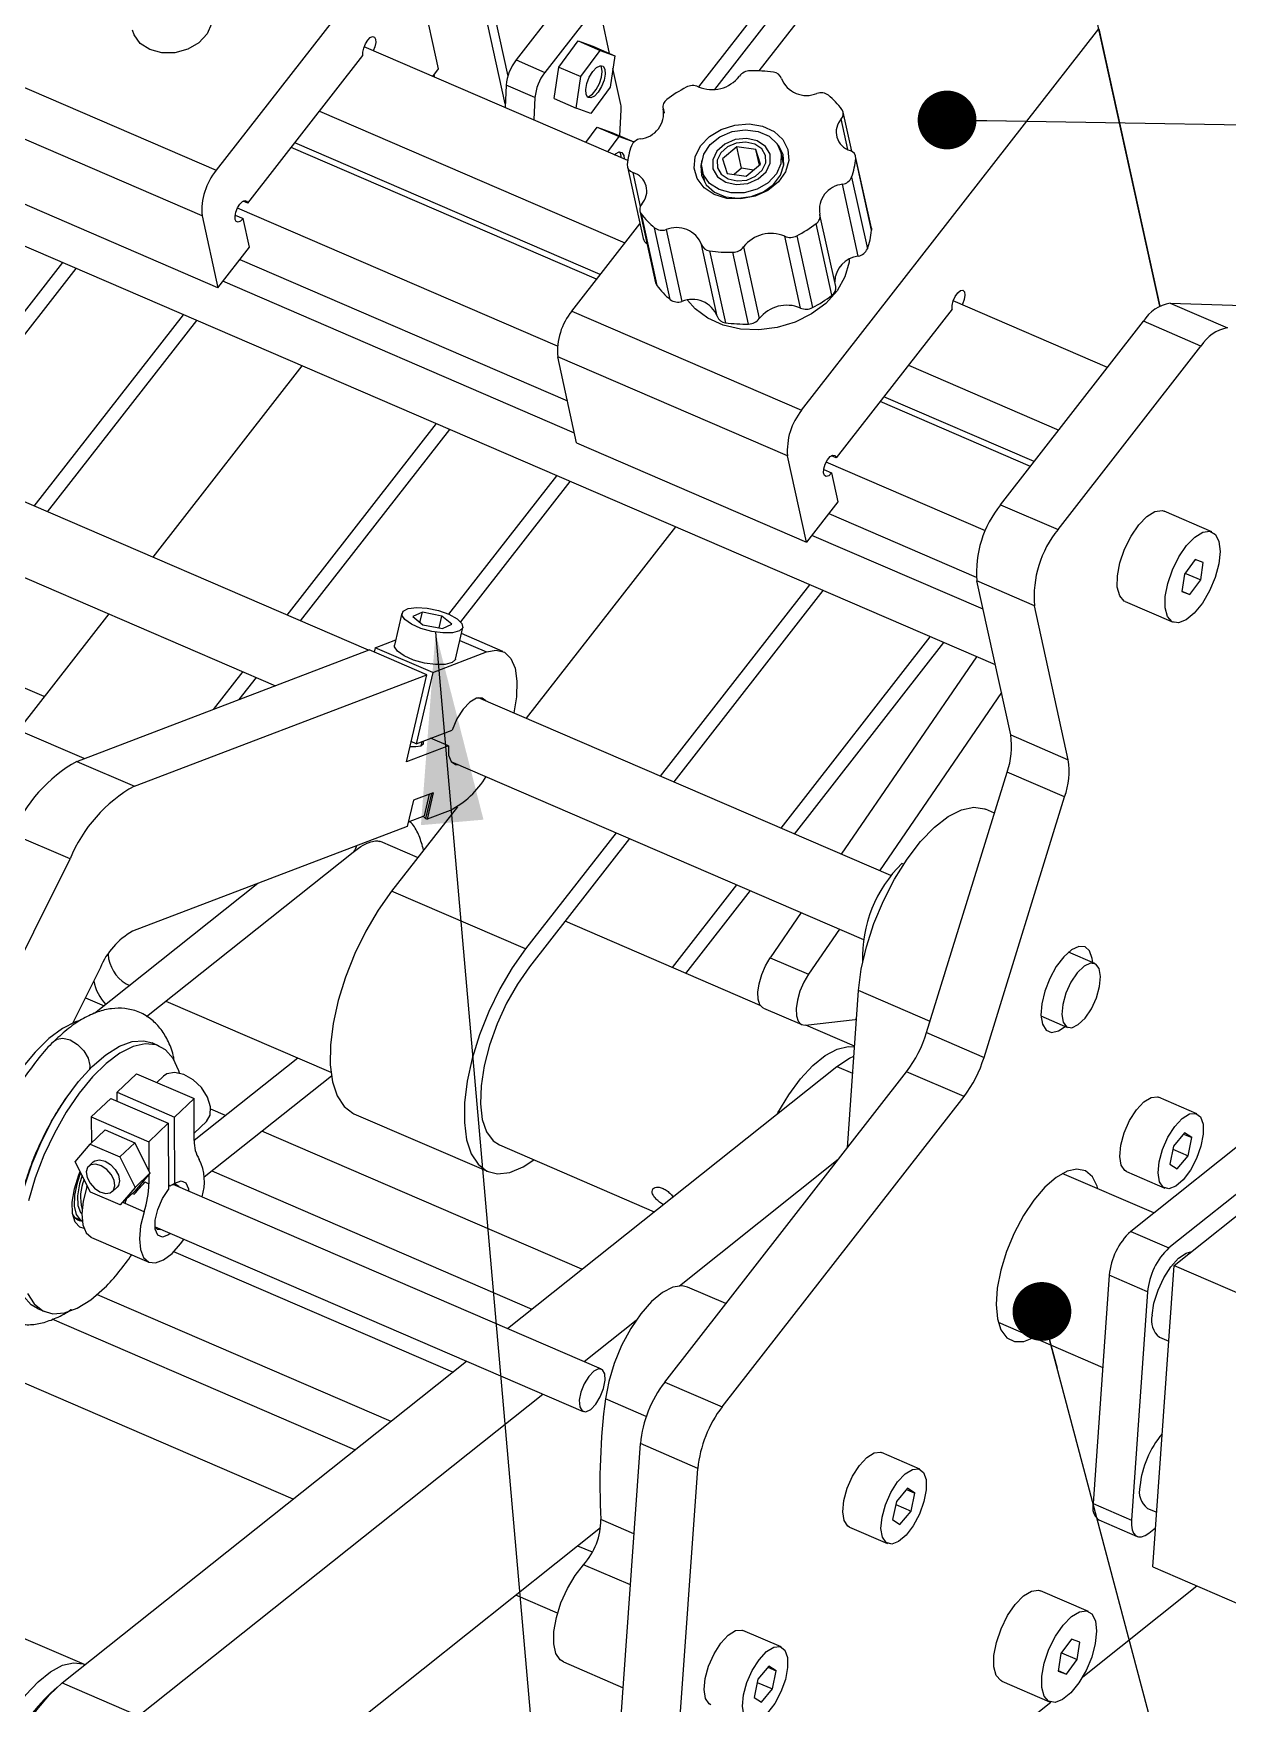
# Model space of a CAD drawing. Header units: millimetres. Extents: x 2 to 418, y 2 to 295.
# Drawn here: x 334.6 to 355.25, y 86.19 to 115.06 of the extents above; entities that cross this region are included whole.
import ezdxf

# ---------------------------------------------------------------- set-up
doc = ezdxf.new("R2010")
doc.units = ezdxf.units.MM
doc.dimstyles.new('SLDDIMSTYLE0', dxfattribs={"dimtxt": 0.18, "dimasz": 1.016, "dimexe": 0, "dimexo": 0.0625, "dimgap": 0, "dimtad": 0, "dimtih": 1, "dimtoh": 1, "dimdec": 0, "dimrnd": 1e-09, "dimzin": 0, "dimdsep": 46, "dimtxsty": 'Standard', "dimblk1": 'DOT', "dimblk2": 'DOT', "dimsah": 1, "dimcen": 0.09, "dimadec": 0, "dimazin": 0, "dimtfac": 1.016, "dimtdec": 0, "dimtofl": 0, "dimtmove": 0, "dimatfit": 3, "dimldrblk": 'DOT', "dimfxl": 1, "dimfrac": 2, "dimtolj": 1, "dimtzin": 0, "dimarcsym": 0})
doc.dimstyles.new('SLDDIMSTYLE1', dxfattribs={"dimtxt": 0.18, "dimasz": 3.302, "dimexe": 0, "dimexo": 0.0625, "dimgap": 0, "dimtad": 0, "dimtih": 1, "dimtoh": 1, "dimdec": 0, "dimrnd": 1e-09, "dimzin": 0, "dimdsep": 46, "dimtxsty": 'Standard', "dimsah": 1, "dimcen": 0.09, "dimadec": 0, "dimazin": 0, "dimtfac": 3.302, "dimtdec": 0, "dimtofl": 0, "dimtmove": 0, "dimatfit": 3, "dimfxl": 1, "dimfrac": 2, "dimtolj": 1, "dimtzin": 0, "dimarcsym": 0})

# ---------------------------------------------------------------- blocks, each defined once
blk = doc.blocks.new('_Dot')
at = {"color": 0, "linetype": 'ByBlock', "lineweight": -2}
blk.add_line((-0.5, 0), (-1, 0), dxfattribs=at)
at = {"color": 0, "linetype": 'ByBlock', "const_width": 0.5}
blk.add_lwpolyline([(-0.25, 0, 1), (0.25, 0, 1)], format="xyb", close=True, dxfattribs=at)

msp = doc.modelspace()

# ---------------------------------------------------------------- linework, layer by layer
at = {"color": 7, "linetype": 'Continuous', "lineweight": 25}
for p, q in [((354.076687, 110.346596), (350.978102, 124.44767)), ((348.867571, 117.68512), (346.101893, 114.137332)), ((348.935745, 117.374873), (346.376973, 114.092501)), ((351.234262, 104.144636), (321.379409, 117.020151)), ((342.761356, 113.844476), (342.077077, 116.9585)), ((347.147966, 114.413462), (349.050266, 116.853716)), ((342.369695, 116.308817), (342.806043, 114.323079)), ((341.607923, 114.447711), (341.280688, 115.936898)), ((339.973884, 115.533181), (337.763931, 112.698273)), ((343.66012, 115.517293), (342.946763, 114.602264)), ((344.156752, 115.30311), (343.443395, 114.388081)), ((344.565183, 114.714316), (344.429011, 115.334185)), ((343.684995, 114.479835), (344.02033, 114.931831)), ((344.02033, 114.931831), (344.401082, 114.767624)), ((344.02033, 114.931831), (344.274492, 114.839683)), ((347.88491, 108.548739), (353.023324, 115.140253)), ((353.023324, 115.140253), (354.076687, 110.346596)), ((338.308682, 112.124434), (340.300906, 114.680041)), ((344.877847, 112.864753), (340.32074, 114.830099)), ((344.065746, 114.315628), (344.401082, 114.767624)), ((344.274492, 114.839683), (344.655243, 114.675476)), ((344.401082, 114.767624), (344.655243, 114.675476)), ((344.655243, 114.675476), (344.57407, 114.131332)), ((333.625329, 114.48313), (337.763931, 112.698273)), ((341.507147, 114.318435), (341.607923, 114.447711)), ((341.544317, 114.302405), (341.533395, 114.352106)), ((342.946763, 114.602264), (343.443395, 114.388081)), ((343.603821, 113.935692), (343.684995, 114.479835)), ((343.684995, 114.479835), (344.065746, 114.315628)), ((344.758858, 113.832679), (344.622271, 114.454445)), ((342.777413, 114.166139), (342.758085, 113.778943)), ((343.274045, 113.951956), (342.777413, 114.166139)), ((343.984572, 113.771485), (344.065746, 114.315628)), ((344.57407, 114.131332), (344.238734, 113.679336)), ((343.274045, 113.951956), (343.254717, 113.564761)), ((343.603821, 113.935692), (343.984572, 113.771485)), ((344.238734, 113.679336), (343.984572, 113.771485)), ((345.487832, 113.768169), (345.506049, 113.685267)), ((337.519146, 111.907024), (333.380543, 113.691881)), ((339.54974, 113.716452), (344.829554, 111.439424)), ((344.742458, 113.289676), (344.765003, 113.741304)), ((348.750998, 113.023318), (348.602063, 113.701092)), ((344.151292, 113.178094), (344.347492, 113.44255)), ((344.347492, 113.44255), (344.728243, 113.278343)), ((344.347492, 113.44255), (344.601654, 113.350401)), ((344.532043, 113.013887), (344.728243, 113.278343)), ((344.601654, 113.350401), (344.982405, 113.186194)), ((344.728243, 113.278343), (344.982405, 113.186194)), ((344.982405, 113.186194), (344.981098, 113.177427)), ((344.339663, 110.810995), (339.059848, 113.088023)), ((344.403549, 110.892948), (339.123734, 113.169976)), ((344.808408, 112.951665), (344.815411, 112.891679)), ((346.764725, 113.102293), (346.515737, 112.894991)), ((346.515737, 112.894991), (346.595767, 112.639294)), ((347.093744, 113.053895), (346.764725, 113.102293)), ((346.846534, 112.729995), (346.764725, 113.102293)), ((347.173775, 112.798197), (347.093744, 113.053895)), ((347.153619, 112.781417), (347.093744, 113.053895)), ((347.576408, 112.778553), (347.528444, 112.996829)), ((349.090839, 111.695324), (348.818143, 112.936313)), ((349.093061, 111.657601), (348.820365, 112.89859)), ((344.871368, 112.756874), (345.144064, 111.515885)), ((346.161068, 112.69636), (346.209032, 112.478083)), ((346.595767, 112.639294), (346.924786, 112.590896)), ((346.846534, 112.729995), (346.716297, 112.621564)), ((347.055023, 112.699329), (346.846534, 112.729995)), ((346.924786, 112.590896), (347.173775, 112.798197)), ((337.791842, 110.666035), (333.65324, 112.450892)), ((348.864545, 111.212211), (348.591849, 112.4532)), ((348.747826, 112.576815), (349.020522, 111.335826)), ((343.661864, 109.657153), (338.131143, 112.042389)), ((338.308682, 112.124434), (338.226662, 112.159806)), ((337.519146, 111.907024), (337.791842, 110.666035)), ((338.090847, 111.91944), (338.227087, 111.860683)), ((338.336165, 111.364289), (338.227087, 111.860683)), ((343.911852, 110.262202), (345.088012, 111.770971)), ((345.087448, 111.992096), (345.360144, 110.751107)), ((345.109235, 111.944846), (345.381932, 110.703857)), ((348.408101, 110.533939), (348.135404, 111.774929)), ((348.474375, 110.68403), (348.201679, 111.925019)), ((345.614168, 110.460407), (345.341472, 111.701396)), ((345.541454, 111.669263), (345.81415, 110.428274)), ((347.863991, 110.313176), (347.591294, 111.554165)), ((347.800583, 111.563319), (348.07328, 110.32233)), ((337.791842, 110.666035), (338.336165, 111.364289)), ((338.172262, 111.154035), (343.833752, 108.712401)), ((346.426124, 110.171229), (346.153428, 111.412218)), ((346.29343, 111.301549), (346.566126, 110.06056)), ((346.967097, 110.038046), (346.6944, 111.279035)), ((346.880176, 111.371412), (347.152872, 110.130423)), ((335.107181, 111.099769), (332.528301, 107.791603)), ((335.339203, 110.999704), (332.760323, 107.691539)), ((343.956465, 108.153957), (337.877336, 110.775706)), ((350.487311, 110.296276), (348.484201, 107.726703)), ((353.172924, 109.287331), (350.504269, 110.438243)), ((354.255244, 110.399097), (355.248508, 109.970731)), ((354.255244, 110.399097), (359.701922, 110.221594)), ((334.6165, 106.891024), (337.195381, 110.19919)), ((334.848523, 106.79096), (337.427403, 110.099126)), ((343.911852, 110.262202), (347.88491, 108.548739)), ((351.323327, 106.914682), (353.795211, 110.085595)), ((354.788475, 109.657229), (353.795211, 110.085595)), ((347.640125, 107.75749), (343.667067, 109.470953)), ((343.994302, 107.981767), (343.667067, 109.470953)), ((352.316591, 106.486317), (354.788475, 109.657229)), ((339.245784, 109.314912), (336.666904, 106.006746)), ((349.730701, 109.325704), (352.329223, 108.205038)), ((351.839332, 107.576609), (349.24081, 108.697275)), ((351.903217, 107.658563), (349.304696, 108.779229)), ((340.395894, 104.398543), (331.371865, 108.29034)), ((341.563401, 108.315392), (338.984521, 105.007226)), ((341.795423, 108.215328), (339.216543, 104.907162)), ((343.994302, 107.981767), (347.967361, 106.268305)), ((347.967361, 106.268305), (347.640125, 107.75749)), ((348.484201, 107.726703), (348.402181, 107.762076)), ((341.785222, 105.020639), (343.651601, 107.414813)), ((348.266366, 107.52171), (348.402606, 107.462953)), ((351.062115, 106.465643), (348.310571, 107.652303)), ((348.402606, 107.462953), (348.511684, 106.966557)), ((330.896651, 107.188445), (338.786855, 103.785634)), ((341.991386, 104.887403), (343.883623, 107.314749)), ((348.511684, 106.966557), (347.967361, 106.268305)), ((351.323327, 106.914682), (352.316591, 106.486317)), ((345.702004, 106.530535), (343.123124, 103.222369)), ((348.353224, 106.763287), (350.904255, 105.663102)), ((354.978613, 106.444877), (354.150892, 106.801849)), ((351.022922, 105.106403), (348.058298, 106.384957)), ((354.687099, 105.966671), (354.500802, 105.715563)), ((354.8283, 105.915477), (354.687099, 105.966671)), ((354.500802, 105.715563), (354.455705, 105.413261)), ((354.511708, 105.730264), (354.783204, 105.613175)), ((354.783204, 105.613175), (354.8283, 105.915477)), ((348.019621, 105.531015), (345.440741, 102.22285)), ((348.251643, 105.430951), (345.672763, 102.122785)), ((351.908615, 105.16757), (350.915351, 105.595935)), ((351.500107, 102.93482), (350.915351, 105.595935)), ((354.455705, 105.413261), (354.596906, 105.362067)), ((354.457065, 105.422377), (354.596906, 105.362067)), ((354.596906, 105.362067), (354.783204, 105.613175)), ((352.493372, 102.506455), (351.908615, 105.16757)), ((353.477672, 105.240833), (354.305393, 104.883861)), ((335.904481, 105.028716), (334.337955, 103.01919)), ((340.974205, 105.036945), (340.847707, 104.489223)), ((341.327061, 105.056769), (341.161763, 104.981937)), ((341.161763, 104.981937), (341.335058, 104.840597)), ((341.286317, 104.880351), (341.327061, 105.056769)), ((341.665653, 104.990261), (341.327061, 105.056769)), ((341.335058, 104.840597), (341.67365, 104.774089)), ((341.618241, 104.784973), (341.665653, 104.990261)), ((341.838948, 104.848921), (341.665653, 104.990261)), ((341.67365, 104.774089), (341.838948, 104.848921)), ((334.789419, 103.598324), (332.656599, 104.518147)), ((340.513205, 104.443229), (340.868325, 104.5785)), ((341.900007, 104.24619), (342.026505, 104.793913)), ((342.716287, 104.377957), (342.001622, 104.68617)), ((347.52894, 101.322271), (350.10782, 104.630437)), ((347.760962, 101.222207), (350.339842, 104.530372)), ((335.355036, 102.478398), (340.409199, 104.403611)), ((341.402464, 103.975246), (340.409199, 104.403611)), ((340.513205, 104.443229), (340.495463, 104.366408)), ((341.506469, 104.014863), (340.513205, 104.443229)), ((341.506469, 104.014863), (342.438516, 104.369895)), ((350.905926, 104.286238), (348.568589, 100.873901)), ((336.348301, 102.050033), (341.402464, 103.975246)), ((338.222098, 104.029196), (337.713505, 103.376778)), ((341.054592, 102.469009), (341.402464, 103.975246)), ((341.506469, 104.014863), (341.221847, 102.782487)), ((338.45412, 103.929132), (338.154476, 103.54475)), ((351.3393, 103.666626), (349.230766, 100.588324)), ((349.429314, 100.502696), (342.297775, 103.578318)), ((341.221847, 102.782487), (341.135584, 102.81969)), ((341.221847, 102.782487), (341.841054, 103.018354)), ((341.307475, 102.747132), (341.324688, 102.821661)), ((341.777805, 102.744492), (341.470279, 102.877119)), ((351.500107, 102.93482), (352.493372, 102.506455)), ((341.777805, 102.744492), (341.054592, 102.469009)), ((335.355036, 102.478398), (336.348301, 102.050033)), ((341.822561, 102.476423), (348.9541, 99.400801)), ((350.044177, 97.789063), (351.437091, 102.291551)), ((352.430356, 101.863185), (351.437091, 102.291551)), ((341.514546, 101.936536), (341.172275, 101.806159)), ((341.484608, 101.925131), (341.384299, 101.490809)), ((341.514546, 101.936536), (341.40913, 101.4801)), ((341.932381, 101.694895), (340.794175, 100.234813)), ((341.172275, 101.806159), (341.066859, 101.349723)), ((341.445662, 101.910296), (341.358894, 101.534602)), ((341.806022, 101.631282), (341.40913, 101.4801)), ((351.037441, 97.360698), (352.430356, 101.863185)), ((351.217807, 101.582729), (351.061985, 101.64993)), ((341.066859, 101.349723), (336.316283, 99.540152)), ((341.085507, 101.430465), (341.358894, 101.534602)), ((341.342344, 101.528298), (341.384299, 101.490809)), ((341.384299, 101.490809), (341.40913, 101.4801)), ((335.236755, 100.794065), (334.24349, 101.222431)), ((341.245639, 100.813948), (340.602716, 101.091221)), ((344.678318, 101.24482), (343.111792, 99.235293)), ((344.91034, 101.144755), (343.179966, 98.925046)), ((333.944797, 98.197265), (335.236755, 100.794065)), ((336.557313, 98.067924), (340.130939, 100.91029)), ((349.647628, 100.699434), (349.61846, 100.712013)), ((338.481268, 100.36483), (335.660067, 98.120922)), ((343.111792, 99.235293), (340.794175, 100.234813)), ((345.651455, 98.913849), (346.766517, 100.344241)), ((345.883478, 98.813785), (346.99854, 100.244177)), ((347.169987, 98.258951), (343.795278, 99.714364)), ((347.877576, 99.865074), (347.342645, 99.084114)), ((348.539753, 99.579497), (348.004821, 98.798537)), ((347.342645, 99.084114), (348.004821, 98.798537)), ((352.954698, 98.982302), (352.496013, 99.180119)), ((335.76051, 98.912168), (335.285608, 97.957627)), ((350.342131, 98.752176), (350.396752, 98.928735)), ((336.204418, 98.631943), (336.268054, 98.604499)), ((348.675615, 95.800517), (348.867457, 98.516945)), ((358.931187, 98.615639), (353.573134, 94.353987)), ((335.501094, 98.390749), (335.824146, 98.251426)), ((336.893047, 98.334958), (339.746682, 97.104269)), ((347.224446, 98.212371), (347.886622, 97.926794)), ((359.593363, 98.330062), (354.23531, 94.06841)), ((347.95114, 97.918244), (348.809102, 98.016256)), ((348.799603, 97.556146), (347.958142, 97.919043)), ((352.020799, 98.078225), (352.479484, 97.880407)), ((336.777933, 97.557247), (336.653776, 97.610792)), ((350.044177, 97.789063), (351.037441, 97.360698)), ((354.324159, 93.763293), (359.45896, 97.847376)), ((339.177074, 97.349924), (337.385119, 95.924652)), ((336.388248, 97.076994), (336.051571, 96.757911)), ((336.388248, 97.076994), (337.381512, 96.648629)), ((336.852775, 97.036268), (336.737033, 96.926574)), ((337.557141, 95.29483), (339.754897, 97.042866)), ((342.798275, 92.67388), (348.493687, 97.203859)), ((345.517859, 91.749773), (349.699217, 97.113585)), ((350.692481, 96.685219), (349.699217, 97.113585)), ((336.051571, 96.757911), (337.044836, 96.329545)), ((336.052344, 96.602817), (336.051571, 96.757911)), ((335.939346, 96.65155), (335.602669, 96.332467)), ((335.939346, 96.65155), (336.93261, 96.223184)), ((337.381512, 96.648629), (337.044836, 96.329545)), ((337.385133, 95.921809), (337.381512, 96.648629)), ((337.926327, 96.355114), (337.670895, 96.465275)), ((346.511123, 91.321408), (350.692481, 96.685219)), ((354.716082, 96.387813), (354.053905, 96.67339)), ((335.602669, 96.332467), (335.604912, 95.882142)), ((335.602669, 96.332467), (336.595934, 95.904101)), ((336.93261, 96.223184), (336.595934, 95.904101)), ((336.93261, 96.223184), (336.938309, 95.079157)), ((337.050535, 95.185518), (337.044836, 96.329545)), ((337.384483, 96.052211), (337.595694, 96.252385)), ((340.145015, 96.387963), (342.462632, 95.388443)), ((335.327745, 95.55867), (335.583736, 95.862073)), ((335.841855, 96.106703), (335.583736, 95.862073)), ((335.583736, 95.862073), (336.099852, 95.639488)), ((335.841855, 96.106703), (336.357971, 95.884118)), ((336.357971, 95.884118), (336.099852, 95.639488)), ((336.357971, 95.884118), (336.618095, 95.358129)), ((336.595934, 95.904101), (336.598456, 95.397842)), ((344.08643, 93.698444), (338.55132, 96.085573)), ((354.503023, 96.05754), (354.312037, 95.828562)), ((354.485344, 96.036345), (354.629859, 95.97402)), ((354.629859, 95.97402), (354.503023, 96.05754)), ((354.565709, 95.66152), (354.629859, 95.97402)), ((336.099852, 95.639488), (336.359976, 95.113499)), ((342.660638, 95.847566), (345.337176, 94.693254)), ((345.771079, 93.41386), (348.518735, 95.599272)), ((354.312037, 95.828562), (354.247888, 95.516062)), ((354.301167, 95.775609), (354.565709, 95.66152)), ((354.374724, 95.432541), (354.565709, 95.66152)), ((335.587869, 95.032682), (335.327745, 95.55867)), ((335.637494, 95.553829), (335.558937, 95.479377)), ((336.618095, 95.358129), (336.359976, 95.113499)), ((336.618095, 95.358129), (336.362103, 95.054727)), ((336.598768, 95.335223), (336.599554, 95.177282)), ((337.686218, 95.397494), (343.221327, 93.010365)), ((353.972644, 94.671747), (352.390196, 95.35421)), ((353.499489, 95.387846), (354.161665, 95.102269)), ((354.247888, 95.516062), (354.374724, 95.432541)), ((335.524136, 95.121332), (335.531751, 95.146156)), ((336.103985, 94.810097), (335.587869, 95.032682)), ((335.971669, 95.043887), (336.050227, 95.11834)), ((336.359976, 95.113499), (336.103985, 94.810097)), ((336.362103, 95.054727), (336.103985, 94.810097)), ((336.315247, 95.01032), (336.346369, 94.996898)), ((336.345432, 95.038927), (336.373198, 95.026953)), ((336.529943, 95.207303), (336.599554, 95.177282)), ((336.937929, 95.155634), (336.968155, 95.142599)), ((336.968155, 95.142599), (337.050535, 95.185518)), ((344.422166, 91.973545), (337.021095, 95.165408)), ((336.517401, 94.692966), (336.189733, 94.834279)), ((335.31676, 94.593596), (335.437984, 94.541316)), ((336.705876, 94.430126), (344.105356, 91.238948)), ((335.607098, 94.250575), (336.600362, 93.82221)), ((353.573134, 94.353987), (354.23531, 94.06841)), ((341.853908, 91.922756), (337.030917, 94.002769)), ((353.203429, 93.594499), (352.924816, 89.649423)), ((353.865605, 93.308922), (353.203429, 93.594499)), ((353.956159, 88.552505), (354.324159, 93.763293)), ((354.324159, 93.763293), (357.800586, 92.264013)), ((335.707762, 93.260675), (340.783726, 91.071562)), ((346.574713, 93.105496), (345.913218, 93.390779)), ((353.865605, 93.308922), (353.586993, 89.363846)), ((334.673715, 93.019566), (334.797873, 92.96602)), ((340.16233, 90.57732), (334.929499, 92.834086)), ((344.122628, 92.102726), (345.023116, 92.81895)), ((351.281362, 92.783123), (353.09101, 92.002675)), ((354.0721, 92.525114), (354.231851, 92.456218)), ((339.092148, 89.726126), (333.557039, 92.113255)), ((335.098555, 86.549729), (342.088023, 92.108964)), ((336.422908, 85.978575), (343.412376, 91.53781)), ((345.517859, 91.749773), (346.511123, 91.321408)), ((344.430584, 81.262171), (345.096076, 90.685356)), ((346.08934, 90.256991), (345.096076, 90.685356)), ((349.926036, 90.243181), (349.263859, 90.528758)), ((345.423848, 80.833806), (346.08934, 90.256991)), ((349.712977, 89.912909), (349.521991, 89.68393)), ((349.695298, 89.891713), (349.839813, 89.829388)), ((349.839813, 89.829388), (349.712977, 89.912909)), ((349.775663, 89.516889), (349.839813, 89.829388)), ((349.521991, 89.68393), (349.457841, 89.371431)), ((349.511121, 89.630978), (349.775663, 89.516889)), ((349.584677, 89.28791), (349.775663, 89.516889)), ((352.924816, 89.649423), (353.586993, 89.363846)), ((353.86314, 89.566307), (354.022892, 89.497411)), ((344.408595, 89.22728), (338.104299, 84.213012)), ((348.709442, 89.243215), (349.371619, 88.957638)), ((349.457841, 89.371431), (349.584677, 89.28791)), ((353.022088, 89.364829), (353.684264, 89.079252)), ((353.887045, 89.137065), (354.004013, 89.230098)), ((344.266255, 88.807419), (344.016265, 88.915232)), ((353.956159, 88.552505), (357.432586, 87.053224)), ((343.665381, 87.753826), (342.946083, 88.064038)), ((352.843704, 87.784267), (352.015983, 88.141239)), ((352.743143, 86.655377), (354.716223, 88.224711)), ((335.484788, 86.867377), (334.076696, 87.474646)), ((347.531013, 87.170866), (346.868836, 87.456443)), ((352.55219, 87.306061), (352.365892, 87.054953)), ((352.693391, 87.254867), (352.55219, 87.306061)), ((352.648294, 86.952565), (352.693391, 87.254867)), ((343.766791, 86.910235), (344.798056, 86.465481)), ((352.365892, 87.054953), (352.320796, 86.75265)), ((352.376799, 87.069653), (352.648294, 86.952565)), ((352.461997, 86.701457), (352.648294, 86.952565)), ((347.126968, 86.611615), (347.062818, 86.299115)), ((347.317954, 86.840593), (347.126968, 86.611615)), ((347.300275, 86.819397), (347.44479, 86.757072)), ((347.44479, 86.757072), (347.317954, 86.840593)), ((347.38064, 86.444573), (347.44479, 86.757072)), ((352.320796, 86.75265), (352.461997, 86.701457)), ((352.322155, 86.761766), (352.461997, 86.701457)), ((335.098555, 86.549729), (336.422908, 85.978575)), ((347.116098, 86.558662), (347.38064, 86.444573)), ((347.189654, 86.215594), (347.38064, 86.444573)), ((351.342762, 86.580222), (352.170483, 86.22325)), ((345.423848, 80.833806), (352.190811, 86.216066)), ((347.062818, 86.299115), (347.189654, 86.215594))]:
    msp.add_line(p, q, dxfattribs=at)
at = {"color": 8, "linetype": 'Continuous', "lineweight": 25}
for p, q in [((345.491362, 113.755487), (345.505468, 113.691291)), ((348.685468, 113.052565), (348.56898, 113.58268)), ((344.966188, 112.656779), (345.095292, 112.069253)), ((341.974768, 104.569896), (342.438516, 104.369895)), ((335.480812, 102.526309), (334.337955, 103.01919)), ((350.104334, 97.983517), (348.867457, 98.516945)), ((335.578025, 97.219369), (335.570342, 97.15216)), ((348.493687, 97.203859), (348.766417, 97.086239)), ((335.549421, 95.110427), (335.524136, 95.121332)), ((336.189733, 94.834279), (336.148838, 94.852607)), ((345.198891, 91.152985), (344.492779, 91.457511)), ((344.985929, 89.125701), (344.415183, 89.371847)), ((344.923471, 88.241317), (344.114672, 88.590129))]:
    msp.add_line(p, q, dxfattribs=at)
at = {"color": 7, "linetype": 'Continuous', "lineweight": 25, "flags": 128}
for points in [[(337.684694, 115.416744), (337.6864, 115.408596), (337.683512, 115.228728), (337.606665, 115.052956), (337.464185, 114.900325), (337.271513, 114.787374), (337.049526, 114.726346), (336.822282, 114.723854), (336.614406, 114.780166), (336.448423, 114.889181), (336.342322, 115.039086), (336.317318, 115.116274)], [(340.300906, 114.680041), (340.298757, 114.738162), (340.313509, 114.808695), (340.342916, 114.880902), (340.382501, 114.943791), (340.426237, 114.987787), (340.467467, 115.006191), (340.499913, 114.996203), (340.518635, 114.959343), (340.520784, 114.901222), (340.506032, 114.830689), (340.478445, 114.762085)], [(344.481246, 114.440947), (344.487354, 114.356755), (344.467969, 114.252272), (344.426044, 114.143407), (344.36796, 114.046733), (344.302561, 113.976966), (344.239802, 113.944729), (344.189239, 113.954929), (344.15857, 114.006014), (344.152462, 114.090206), (344.171846, 114.194688), (344.213772, 114.303553), (344.271856, 114.400228), (344.337255, 114.469994), (344.400013, 114.502232), (344.450576, 114.492032), (344.481246, 114.440947)], [(344.178981, 113.96463), (344.205646, 113.970453), (344.270066, 114.013268), (344.33449, 114.091326), (344.38911, 114.192744), (344.425611, 114.302081), (344.438436, 114.402692), (344.425632, 114.479259), (344.411021, 114.503613)], [(347.648296, 113.0531), (347.664002, 112.861983), (347.606916, 112.669499), (347.482108, 112.49275), (347.300668, 112.347441), (347.078719, 112.246485), (346.83598, 112.198851), (346.594022, 112.208772), (346.374343, 112.275366), (346.196461, 112.392716), (346.076184, 112.550396), (346.024197, 112.734394), (346.045121, 112.928361), (346.137096, 113.115062), (346.291949, 113.27791), (346.495921, 113.402434), (346.73089, 113.477568), (346.975975, 113.496638), (347.209401, 113.457949), (347.410427, 113.364937), (347.561191, 113.225869), (347.648296, 113.0531)], [(346.683036, 113.36329), (346.910757, 113.39549), (347.131326, 113.368207), (347.32084, 113.284401), (347.458764, 113.153151), (347.53015, 112.988681), (347.527262, 112.808814), (347.450414, 112.633041), (347.307934, 112.480409), (347.115262, 112.36746), (346.893276, 112.306432), (346.666032, 112.303939), (346.458155, 112.360251), (346.292173, 112.469266), (346.186071, 112.61917), (346.151349, 112.79372), (346.191767, 112.973999), (346.302947, 113.140472), (346.47284, 113.275098), (346.683036, 113.36329)], [(347.338497, 112.973483), (347.259904, 113.108971), (347.118108, 113.204513), (346.934697, 113.245566), (346.737593, 113.225879), (346.556803, 113.148449), (346.419852, 113.025066), (346.347588, 112.87451), (346.351014, 112.719704), (346.429608, 112.584218), (346.571403, 112.488675), (346.754815, 112.447622), (346.951919, 112.46731), (347.132708, 112.544739), (347.269659, 112.668123), (347.341923, 112.818679), (347.338497, 112.973483)], [(347.261048, 112.953579), (347.194783, 113.067814), (347.075229, 113.148369), (346.920588, 113.182982), (346.754402, 113.166383), (346.601972, 113.1011), (346.486504, 112.99707), (346.425575, 112.870131), (346.428464, 112.739609), (346.494729, 112.625375), (346.614282, 112.544819), (346.768923, 112.510205), (346.935108, 112.526805), (347.087539, 112.592089), (347.203008, 112.696119), (347.263936, 112.823058), (347.261048, 112.953579)], [(344.646059, 112.964716), (344.664417, 112.980714), (344.727175, 113.012951), (344.777738, 113.00275), (344.808408, 112.951665)], [(346.159187, 112.869593), (346.138852, 112.779573), (346.151662, 112.602919), (346.233652, 112.444043), (346.376796, 112.318498), (346.567081, 112.238574), (346.785882, 112.212093), (347.011781, 112.241646), (347.222664, 112.324343), (347.39789, 112.452088), (347.520306, 112.612376), (347.577928, 112.789517), (347.565118, 112.966171), (347.565118, 112.966171)], [(347.565118, 112.966171), (347.483129, 113.125046), (347.457525, 113.154892)], [(338.227087, 111.860683), (338.18335, 111.816689), (338.142121, 111.798283), (338.109675, 111.808271), (338.090953, 111.845131), (338.088804, 111.903253), (338.103556, 111.973786), (338.132963, 112.045993), (338.172548, 112.108881), (338.216284, 112.152878), (338.257514, 112.171281), (338.28996, 112.161294), (338.308682, 112.124434)], [(349.090839, 111.695324), (349.093234, 111.67932), (349.093061, 111.657601)], [(348.708884, 111.15523), (348.703333, 111.106683), (348.633337, 110.85387), (348.49756, 110.612994), (348.302351, 110.395324), (348.056838, 110.211032), (347.7725, 110.068739), (347.462634, 109.975097), (347.141727, 109.934485), (346.824786, 109.948801), (346.52663, 110.017377), (346.261201, 110.137006), (346.04091, 110.302094), (345.913315, 110.448764)], [(350.487311, 110.296276), (350.485821, 110.360449), (350.504275, 110.438262), (350.53934, 110.515654), (350.584677, 110.578636), (350.632092, 110.615826), (350.673015, 110.620501), (350.700051, 110.591817), (350.708313, 110.534957), (350.696308, 110.4602), (350.666205, 110.381056), (350.660941, 110.370675)], [(348.402606, 107.462953), (348.354917, 107.416155), (348.310919, 107.400243), (348.278564, 107.418096), (348.263699, 107.466484), (348.26901, 107.536663), (348.293539, 107.61595), (348.332851, 107.690013), (348.379842, 107.745468), (348.426018, 107.772292), (348.463035, 107.765636), (348.484201, 107.726703)], [(353.477672, 105.240833), (353.461499, 105.248921), (353.382554, 105.33743), (353.341971, 105.486707), (353.343354, 105.683488), (353.386581, 105.910289), (353.467812, 106.146957), (353.579827, 106.372464), (353.712676, 106.566771), (353.854552, 106.712615), (353.99285, 106.797037), (354.115282, 106.812534), (354.150892, 106.801849)], [(355.099128, 106.280524), (355.11895, 106.105541), (355.096393, 105.891357), (355.033461, 105.657005), (354.935746, 105.423307), (354.811931, 105.211029), (354.673017, 105.039032), (354.531348, 104.922598), (354.39951, 104.872075), (354.28922, 104.89195), (354.210275, 104.980459), (354.169691, 105.129735), (354.171075, 105.326516), (354.214302, 105.553317), (354.295533, 105.789985), (354.407548, 106.015492), (354.540397, 106.2098), (354.682273, 106.355644), (354.820571, 106.440065), (354.943003, 106.455562), (355.038689, 106.400759), (355.099128, 106.280524)], [(341.230216, 105.135756), (341.412281, 105.123584), (341.606242, 105.083299), (341.785901, 105.020343), (341.926997, 104.943217), (342.010472, 104.862339), (342.025052, 104.78863), (341.96877, 104.732047), (341.849226, 104.70023), (341.682565, 104.697477), (341.491295, 104.72416), (341.301249, 104.776674), (341.138094, 104.847928), (341.023864, 104.9283), (340.973987, 105.006932), (340.995198, 105.073206), (341.084634, 105.118172), (341.230216, 105.135756)], [(341.900007, 104.24619), (341.898554, 104.240908), (341.842271, 104.184325), (341.722727, 104.152508), (341.556066, 104.149754), (341.364796, 104.176437), (341.174751, 104.228952), (341.011595, 104.300206), (340.897365, 104.380577), (340.847488, 104.459209), (340.847707, 104.489223)], [(342.438516, 104.369895), (342.604162, 104.401681), (342.745645, 104.363211), (342.855869, 104.256413), (342.929307, 104.086643), (342.962276, 103.862413), (342.953125, 103.594969), (342.906429, 103.315823)], [(342.421977, 103.524753), (342.362702, 103.571956), (342.264811, 103.570721), (342.150519, 103.503887), (342.032976, 103.379144), (341.925707, 103.210845), (341.841054, 103.018354)], [(341.338922, 102.827083), (341.340476, 102.824395), (341.344012, 102.777652), (341.299133, 102.743669), (341.212668, 102.727621), (341.114895, 102.730114)], [(341.777805, 102.744492), (341.781299, 102.585578), (341.824025, 102.474414), (341.901066, 102.423792), (341.946762, 102.422859)], [(348.867457, 98.516945), (348.914349, 98.884482), (349.003984, 99.274602), (349.133263, 99.673824), (349.29772, 100.06835), (349.49167, 100.444547), (349.708411, 100.789414), (349.940453, 101.091033), (350.179776, 101.33898), (350.418111, 101.524686), (350.64722, 101.641733), (350.859186, 101.686077), (351.046683, 101.656185), (351.061985, 101.64993)], [(340.794175, 100.234813), (340.563051, 99.90812), (340.349308, 99.54422), (340.159438, 99.15417), (339.999212, 98.749821), (339.873498, 98.343459), (339.786115, 97.947431), (339.739719, 97.573771), (339.735718, 97.233832), (339.774236, 96.937943), (339.854101, 96.695093), (339.972888, 96.512663), (340.126985, 96.396195), (340.145015, 96.387963)], [(343.111792, 99.235293), (342.880668, 98.9086), (342.666925, 98.5447), (342.477055, 98.15465), (342.316829, 97.750301), (342.191115, 97.343939), (342.103732, 96.947912), (342.057336, 96.574251), (342.053336, 96.234312), (342.091853, 95.938423), (342.171719, 95.695574), (342.290505, 95.513143), (342.444602, 95.396675), (342.629329, 95.349708), (342.839073, 95.373669), (343.06746, 95.46783), (343.256976, 95.590383)], [(347.224446, 98.212371), (347.215923, 98.216479), (347.162039, 98.271696), (347.131503, 98.365173), (347.126692, 98.489637), (347.147981, 98.6354), (347.193713, 98.791118), (347.260329, 98.944673), (347.342645, 99.084114)], [(352.91675, 98.998668), (352.909129, 99.071611), (352.863852, 99.202265), (352.78347, 99.273935), (352.675126, 99.280254), (352.548447, 99.22066), (352.414689, 99.100448), (352.285736, 98.9303), (352.173048, 98.725334), (352.086635, 98.503762), (352.034178, 98.285272), (352.020336, 98.089278), (352.04634, 97.933194), (352.10988, 97.83089), (352.205308, 97.791455), (352.324147, 97.818393), (352.441536, 97.896773)], [(343.179966, 98.925046), (342.972821, 98.628755), (342.784116, 98.296161), (342.621103, 97.940044), (342.490047, 97.574089), (342.395983, 97.21236), (342.342527, 96.868758), (342.331733, 96.556488), (342.364015, 96.28755), (342.438134, 96.072278), (342.55124, 95.918946), (342.660638, 95.847566)], [(348.004821, 98.798537), (347.922506, 98.659096), (347.85589, 98.505541), (347.810158, 98.349823), (347.788869, 98.20406), (347.793679, 98.079596), (347.824215, 97.986119), (347.8781, 97.930902), (347.95114, 97.918244)], [(352.893382, 98.202376), (352.980856, 98.391149), (353.036516, 98.584772), (353.053648, 98.75989), (353.030187, 98.895382), (352.968962, 98.974905), (352.877358, 98.988869), (352.766423, 98.935587), (352.649538, 98.821488), (352.5408, 98.660333), (352.453327, 98.47156), (352.397667, 98.277937), (352.380534, 98.102819), (352.403995, 97.967327), (352.46522, 97.887804), (352.556825, 97.873841), (352.66776, 97.927122), (352.784645, 98.041221), (352.893382, 98.202376)], [(335.408115, 98.000356), (335.331788, 97.975949), (335.105046, 97.86237), (334.869375, 97.686297), (334.631553, 97.452793), (334.398424, 97.168578), (334.176693, 96.841826), (333.972738, 96.481938), (333.792429, 96.099267), (333.64095, 95.704822), (333.522663, 95.309952), (333.440966, 94.926013), (333.398214, 94.564055), (333.395633, 94.234487), (333.433299, 93.946792), (333.510128, 93.709245), (333.514404, 93.700002)], [(337.127776, 97.090388), (337.115611, 97.130346), (337.01996, 97.340158), (336.888865, 97.490173), (336.726098, 97.576077), (336.53634, 97.5954), (336.325052, 97.547584), (336.09831, 97.434005), (335.862639, 97.257932), (335.624817, 97.024428), (335.391688, 96.740212), (335.169957, 96.41346), (334.966002, 96.053572), (334.785693, 95.670901), (334.634215, 95.276457), (334.515927, 94.881586)], [(335.619411, 97.201521), (335.857013, 97.40705), (336.089056, 97.5524), (336.308863, 97.633389), (336.51011, 97.647687), (336.653776, 97.610792)], [(347.466451, 96.386823), (347.474137, 96.401), (347.663046, 96.714631), (347.867309, 96.991049), (348.079546, 97.220263), (348.292084, 97.39399), (348.497242, 97.50595), (348.687606, 97.552097), (348.798896, 97.54614)], [(348.493687, 97.203859), (348.709228, 97.345484), (348.787243, 97.38113)], [(334.673715, 93.019566), (334.562782, 93.08664), (334.431688, 93.236655), (334.336037, 93.446466), (334.278583, 93.710037), (334.260976, 94.019784), (334.283724, 94.366798), (334.346174, 94.741094), (334.446528, 95.131906), (334.581899, 95.527992), (334.748393, 95.917954), (334.941219, 96.290576), (335.154831, 96.635136), (335.383084, 96.941725), (335.619411, 97.201521)], [(337.595694, 96.252385), (337.659251, 96.359781), (337.666973, 96.508321), (337.614902, 96.675228), (337.510068, 96.837962), (337.366631, 96.974546), (337.203962, 97.06653), (337.044032, 97.101494), (336.908439, 97.074714), (336.852775, 97.036268)], [(353.499489, 95.387846), (353.472089, 95.403784), (353.408068, 95.498179), (353.383993, 95.650272), (353.402474, 95.843582), (353.461507, 96.05716), (353.554697, 96.267861), (353.671943, 96.452854), (353.800541, 96.592091), (353.926556, 96.670483), (354.03633, 96.679536), (354.053905, 96.67339)], [(354.824804, 96.207744), (354.827639, 96.032655), (354.788346, 95.826398), (354.711182, 95.611325), (354.60451, 95.410742), (354.479888, 95.246386), (354.350821, 95.136066), (354.231296, 95.091739), (354.134266, 95.118207), (354.070244, 95.212602), (354.046169, 95.364695), (354.06465, 95.558005), (354.123684, 95.771582), (354.216873, 95.982284), (354.33412, 96.167277), (354.462718, 96.306514), (354.588732, 96.384906), (354.698507, 96.393959), (354.780146, 96.332692), (354.824804, 96.207744)], [(335.637494, 95.553829), (335.667463, 95.574718), (335.747774, 95.589916), (335.842713, 95.566471), (335.937827, 95.507952), (336.018636, 95.423268), (336.072836, 95.325311), (336.092177, 95.228993), (336.073714, 95.14898), (336.050227, 95.11834)], [(335.478359, 94.403085), (335.408626, 94.424166), (335.325318, 94.512422), (335.279486, 94.661376), (335.274841, 94.858958), (335.311763, 95.089163), (335.387258, 95.33334), (335.410388, 95.391561)], [(335.419816, 95.372497), (335.358765, 95.194942), (335.314052, 94.979567), (335.308502, 94.790525), (335.342607, 94.644611), (335.413337, 94.554791), (335.447716, 94.537515)], [(335.445914, 95.319724), (335.39992, 95.174444), (335.364472, 94.970199), (335.371321, 94.799083), (335.419726, 94.679639), (335.442053, 94.655662)], [(335.517259, 95.380475), (335.531672, 95.285497), (335.581654, 95.186886), (335.659595, 95.099655), (335.753629, 95.037082), (335.84944, 95.008695), (335.932441, 95.018816), (335.989998, 95.065903), (336.013347, 95.142789), (335.998934, 95.237767), (335.948952, 95.336378), (335.87101, 95.42361), (335.776977, 95.486182), (335.681166, 95.514569), (335.598165, 95.504448), (335.540607, 95.457361), (335.517259, 95.380475)], [(353.006091, 95.088592), (352.993195, 95.132651), (352.910848, 95.297122), (352.792631, 95.397942), (352.644072, 95.430397), (352.472117, 95.392969), (352.284808, 95.287408), (352.090901, 95.11865), (351.899465, 94.894585), (351.71945, 94.625692), (351.559273, 94.324543), (351.426426, 94.005219), (351.327118, 93.682652), (351.265994, 93.371925), (351.245912, 93.087566), (351.26781, 92.842873), (351.330666, 92.649286), (351.431539, 92.515858), (351.565713, 92.448828), (351.726915, 92.451329), (351.897258, 92.517505)], [(335.524136, 95.121332), (335.464179, 94.87803), (335.442047, 94.655137), (335.459291, 94.468296), (335.514701, 94.330618), (335.60439, 94.251769), (335.607098, 94.250575)], [(336.970065, 94.316189), (336.941347, 94.294805), (336.835783, 94.254778), (336.754714, 94.288831), (336.710505, 94.391771), (336.709901, 94.547895), (336.752992, 94.733391), (336.833207, 94.919965), (336.938309, 95.079157)], [(337.12292, 95.121494), (337.119486, 95.127063), (337.055864, 95.168006), (336.979288, 95.149005)], [(337.050535, 95.185518), (337.156229, 95.226107), (337.237539, 95.192618), (337.282066, 95.090161), (337.286875, 95.050785)], [(336.517401, 94.692966), (336.457444, 94.449664), (336.435312, 94.226771), (336.452556, 94.03993), (336.507966, 93.902253), (336.597655, 93.823404), (336.715326, 93.808915), (336.852723, 93.859805), (337.000201, 93.972501), (337.147411, 94.139093), (337.202339, 94.216016)], [(336.706045, 94.427875), (336.740951, 94.39356), (336.80611, 94.386898)], [(353.942405, 92.904572), (353.975929, 93.114155), (354.046148, 93.336671), (354.146823, 93.552349), (354.269008, 93.742025), (354.401848, 93.888845), (354.533537, 93.979763), (354.630098, 94.006628)], [(334.503392, 93.280879), (334.617175, 93.100316), (334.764638, 92.981929), (334.941537, 92.929126), (335.142785, 92.943424), (335.362592, 93.024412), (335.594635, 93.169763), (335.832237, 93.375292), (335.832237, 93.375292)], [(345.913218, 93.390779), (345.821657, 93.413416), (345.658794, 93.391044), (345.478902, 93.299592), (345.291002, 93.143645), (345.104515, 92.931024), (344.928795, 92.67239), (344.77265, 92.380711), (344.643912, 92.070615), (344.549036, 91.757651), (344.492779, 91.457511)], [(344.486651, 91.779014), (344.479812, 91.892647), (344.440081, 91.962679), (344.373506, 91.978447), (344.290224, 91.937551), (344.202913, 91.846217), (344.124865, 91.718349), (344.067964, 91.573415), (344.04087, 91.433479), (344.04771, 91.319845), (344.087441, 91.249813), (344.154015, 91.234045), (344.237298, 91.274942), (344.324609, 91.366276), (344.402656, 91.494143), (344.459558, 91.639077), (344.486651, 91.779014)], [(348.709442, 89.243215), (348.682043, 89.259153), (348.618022, 89.353548), (348.593947, 89.505641), (348.612427, 89.69895), (348.671461, 89.912528), (348.76465, 90.12323), (348.881897, 90.308223), (349.010495, 90.447459), (349.136509, 90.525852), (349.246284, 90.534905), (349.263859, 90.528758)], [(350.034757, 90.063113), (350.037593, 89.888023), (349.9983, 89.681767), (349.921136, 89.466694), (349.814463, 89.266111), (349.689841, 89.101754), (349.560775, 88.991435), (349.44125, 88.947108), (349.344219, 88.973575), (349.280198, 89.067971), (349.256123, 89.220064), (349.274604, 89.413373), (349.333637, 89.626951), (349.426827, 89.837653), (349.544073, 90.022646), (349.672671, 90.161882), (349.798686, 90.240275), (349.90846, 90.249328), (349.9901, 90.188061), (350.034757, 90.063113)], [(353.586993, 89.363846), (353.586633, 89.272758), (353.599157, 89.195407), (353.624082, 89.134764), (353.66045, 89.09316), (353.706866, 89.072195), (353.761543, 89.072673), (353.822382, 89.094577), (353.887045, 89.137065)], [(343.766791, 86.910235), (343.711289, 86.946233), (343.63733, 87.059122), (343.600442, 87.226989), (343.603172, 87.438252), (343.645329, 87.678338), (343.724005, 87.930681), (343.833773, 88.177875), (343.967061, 88.402864), (344.114672, 88.590129)], [(351.342762, 86.580222), (351.326589, 86.588312), (351.247645, 86.676819), (351.207061, 86.826096), (351.208444, 87.022877), (351.251672, 87.249678), (351.332902, 87.486346), (351.444918, 87.711853), (351.577766, 87.906161), (351.719642, 88.052005), (351.857941, 88.136427), (351.980372, 88.151924), (352.015983, 88.141239)], [(352.964219, 87.619913), (352.98404, 87.44493), (352.961483, 87.230747), (352.898551, 86.996395), (352.800837, 86.762697), (352.677022, 86.550419), (352.538108, 86.378422), (352.396438, 86.261988), (352.264601, 86.211464), (352.15431, 86.23134), (352.075366, 86.319848), (352.034782, 86.469124), (352.036165, 86.665905), (352.079393, 86.892706), (352.160623, 87.129374), (352.272639, 87.354882), (352.405487, 87.54919), (352.547363, 87.695033), (352.685662, 87.779455), (352.808093, 87.794952), (352.90378, 87.740148), (352.964219, 87.619913)], [(346.314419, 86.170899), (346.28702, 86.186837), (346.222998, 86.281232), (346.198923, 86.433325), (346.217404, 86.626635), (346.276438, 86.840213), (346.369627, 87.050914), (346.486874, 87.235907), (346.615472, 87.375144), (346.741486, 87.453537), (346.851261, 87.46259), (346.868836, 87.456443)], [(347.639734, 86.990797), (347.64257, 86.815708), (347.603277, 86.609451), (347.526113, 86.394378), (347.41944, 86.193795), (347.294818, 86.029439), (347.165752, 85.919119), (347.046227, 85.874792), (346.949196, 85.90126), (346.885175, 85.995655), (346.8611, 86.147748), (346.879581, 86.341058), (346.938614, 86.554636), (347.031804, 86.765337), (347.14905, 86.95033), (347.277648, 87.089567), (347.403663, 87.167959), (347.513437, 87.177012), (347.595077, 87.115745), (347.639734, 86.990797)], [(333.600826, 84.36265), (333.669614, 84.7049), (333.77538, 85.058931), (333.914304, 85.41195), (334.081362, 85.751195), (334.27052, 86.064408), (334.474938, 86.340265), (334.687228, 86.568798), (334.899719, 86.741748), (335.104729, 86.852862), (335.29485, 86.898125), (335.463211, 86.875902), (335.484788, 86.867377)], [(334.190443, 83.069457), (334.111064, 83.115817), (333.989835, 83.254496), (333.90675, 83.456637), (333.865005, 83.714476), (333.866206, 84.018103), (333.910301, 84.355848), (333.9956, 84.714733), (334.118825, 85.080968), (334.275238, 85.440475), (334.458828, 85.779441), (334.662544, 86.08484), (334.878553, 86.344934), (335.098555, 86.549729)]]:
    msp.add_lwpolyline(points, dxfattribs=at)
at = {"color": 8, "linetype": 'Continuous', "lineweight": 25, "flags": 128}
for points in [[(340.189836, 101.015651), (340.166944, 100.951783), (340.130939, 100.91029)], [(334.966024, 97.646915), (335.007807, 97.67654), (335.113681, 97.695641), (335.239843, 97.663972), (335.367084, 97.586355), (335.476036, 97.474607), (335.550108, 97.345738), (335.578025, 97.219369)]]:
    msp.add_lwpolyline(points, dxfattribs=at)
at = {"color": 7, "linetype": 'Continuous', "lineweight": 25}
for centre, radius, start, end in [((343.607732, 114.094664), 0.833389, 142.4770411, 175.0800319), ((344.104364, 113.880481), 0.833389, 142.4770411, 175.0800319), ((346.996832, 114.1777), 0.23646, 90.4169773, 142.4604268), ((347.061077, 112.007092), 2.407966, 82.0028758, 91.5698055), ((347.385756, 114.234689), 0.157291, 17.1124341, 86.2362614), ((346.951242, 112.078325), 2.31027, 117.3756569, 127.2108415), ((346.003151, 113.915418), 0.242975, 66.9671244, 118.041085), ((346.335964, 114.68882), 0.599, 246.6150861, 322.2107088), ((347.968721, 114.453979), 0.465947, 201.7960539, 292.6366202), ((344.416025, 113.763732), 0.349698, 356.3227065, 11.3710609), ((345.056296, 113.67967), 0.441623, 275.3747367, 9.8854129), ((345.634735, 113.7937), 0.148378, 122.9153726, 194.9241937), ((348.216869, 113.813815), 0.221092, 53.6095569, 108.1335302), ((347.444885, 112.897742), 1.418673, 36.8394753, 50.4598329), ((348.473265, 113.672423), 0.131206, 316.8441156, 35.3544154), ((348.815596, 113.35742), 0.334009, 137.5913897, 253.9628069), ((345.134957, 113.032717), 0.2106, 100.2000481, 156.5948746), ((344.594941, 112.921307), 0.170925, 357.2579629, 32.9758963), ((346.200045, 112.663635), 1.337326, 160.2120088, 174.3800093), ((348.68443, 112.90595), 0.136134, 356.9006672, 73.3995401), ((347.489438, 113.029561), 1.337355, 340.212158, 354.3798511), ((338.624513, 111.99855), 1.10915, 140.8860973, 184.7333809), ((345.005079, 112.787237), 0.136132, 176.899776, 253.4001645), ((344.873915, 112.335769), 0.334008, 317.5912604, 73.9629331), ((348.633215, 112.013519), 0.441623, 95.37466, 189.8853746), ((348.554555, 112.660471), 0.210599, 280.2000122, 336.5949105), ((345.216247, 112.020766), 0.131208, 136.8446549, 215.3538592), ((346.244634, 112.795456), 1.418685, 216.8395775, 230.4598427), ((346.738367, 113.614709), 2.310087, 297.3752676, 307.2112303), ((348.054777, 111.899488), 0.148377, 302.9150372, 14.9245125), ((345.275511, 111.547917), 0.135293, 193.6950667, 241.6226043), ((345.472643, 111.879376), 0.221094, 233.6097724, 288.1333424), ((345.720789, 111.239207), 0.46595, 21.796331, 112.636323), ((347.353546, 111.004368), 0.599, 66.6149636, 142.210578), ((347.686358, 111.777776), 0.242979, 246.9681339, 298.0409188), ((347.762134, 111.788572), 1.337355, 340.2121611, 354.3798498), ((346.303754, 111.458498), 0.157289, 197.1119257, 266.2368113), ((346.628438, 113.686158), 2.408027, 262.0029924, 271.5696763), ((346.692682, 111.515482), 0.236453, 270.4164319, 322.4612668), ((348.91662, 110.754536), 0.460628, 96.4912685, 178.4580269), ((348.827253, 111.41948), 0.210597, 280.1996911, 336.5952316), ((345.479988, 110.77772), 0.122763, 192.5200896, 216.9896623), ((346.517328, 111.554464), 1.418682, 216.8395391, 230.4598361), ((348.325492, 110.660093), 0.150795, 303.2176442, 9.1336597), ((345.745339, 110.638387), 0.221094, 233.6098084, 288.1333064), ((345.993485, 109.998218), 0.46595, 21.7963513, 112.6363227), ((347.626243, 109.763378), 0.599, 66.614982, 142.210568), ((347.959055, 110.536781), 0.242974, 246.9675336, 298.0414977), ((347.010986, 112.373852), 2.31024, 297.3754591, 307.2107526), ((354.367085, 109.740704), 0.667824, 99.6408481, 148.9062904), ((344.772431, 109.56248), 1.109147, 140.8860343, 184.7334439), ((346.57645, 110.217509), 0.157288, 197.1117834, 266.2368706), ((346.901134, 112.445164), 2.408022, 262.0029928, 271.5697011), ((346.965378, 110.274493), 0.236453, 270.4163851, 322.4612983), ((355.360349, 109.312339), 0.667824, 99.6408481, 148.9062904), ((348.745489, 107.849017), 1.109147, 140.8860343, 184.7334439), ((352.75762, 105.74848), 1.848574, 140.885981, 184.7334559), ((353.750885, 105.320115), 1.848574, 140.885981, 184.7334559), ((350.174861, 102.739923), 1.339501, 340.4438458, 8.3662398), ((351.168125, 102.311557), 1.339501, 340.4438458, 8.3662398), ((336.601354, 100.255543), 2.54841, 119.2786261, 157.7029632), ((341.080024, 103.037042), 1.58216, 297.3138833, 328.6512451), ((337.594619, 99.827177), 2.54841, 119.2786261, 157.7029632), ((351.198111, 99.094889), 2.260616, 134.3284, 182.1464346), ((336.939447, 98.42872), 1.274211, 119.2787125, 157.7028961), ((336.544495, 99.187987), 0.651795, 183.8835536, 238.5500358), ((336.441594, 98.836149), 0.811096, 191.0302935, 223.6807272), ((348.881995, 97.378984), 0.641427, 94.4475904, 96.5253148), ((347.972122, 98.421416), 2.166398, 322.8654225, 343.028786), ((348.965386, 97.99305), 2.166398, 322.8654225, 343.028786), ((337.914485, 95.888461), 0.530401, 176.39522, 213.328826), ((336.695231, 95.214629), 0.865185, 342.2323661, 26.2311281), ((336.187105, 94.952016), 0.769302, 156.9869561, 195.6897452), ((334.964799, 95.205455), 1.634998, 341.732758, 359.012663), ((335.458373, 94.720687), 0.189572, 200.1225425, 267.0012773), ((354.376783, 93.493059), 1.177731, 133.0291838, 175.0588512), ((333.064993, 96.119128), 3.896957, 315.2433532, 326.1870194), ((355.038959, 93.207481), 1.177731, 133.0291838, 175.0588512), ((354.294238, 92.812931), 0.363572, 165.4007658, 232.3389976), ((347.185096, 90.473343), 2.09975, 142.5624788, 174.2049354), ((355.534614, 90.00243), 11.137297, 172.4928827, 183.2457698), ((348.17836, 90.044978), 2.09975, 142.5624788, 174.2049354), ((355.360931, 89.792301), 1.634705, 139.4528092, 174.6132146), ((354.085278, 89.854124), 0.363572, 165.4007361, 232.3390188), ((353.190377, 89.581269), 0.274167, 165.6061299, 232.1336364), ((343.229367, 89.379082), 1.185838, 318.2936656, 359.6504296), ((337.262371, 83.904962), 3.416983, 131.1790665, 172.3797261)]:
    msp.add_arc(centre, radius, start, end, dxfattribs=at)
at = {"color": 8, "linetype": 'Continuous', "lineweight": 25}
msp.add_arc((334.214954, 95.454117), 2.069771, 342.5741313, 344.85107, dxfattribs=at)
at = {"color": 7, "linetype": 'Continuous', "lineweight": 25}
msp.add_ellipse((335.968816, 94.675498), major_axis=(0.733312, 0.77255), ratio=0.055674019, start_param=5.193618002, end_param=5.523113149, dxfattribs=at)
for points, knots in [([(341.34799, 100.945243), (341.324975, 101.028141), (341.279793, 101.190884), (341.193809, 101.353639), (341.123539, 101.422847), (341.107355, 101.438787)], [0, 0, 0, 0, 0.444169077, 0.871980736, 1, 1, 1, 1]), ([(340.130939, 100.91029), (340.161857, 100.933745), (340.249456, 101.000198), (340.379083, 101.070202), (340.498911, 101.104727), (340.565628, 101.105166), (340.589437, 101.094095), (340.598695, 101.08979)], [0, 0, 0, 0, 0.130820688, 0.370654631, 0.607678031, 0.84745032, 1, 1, 1, 1]), ([(337.036151, 97.311758), (337.031086, 97.341783), (337.009649, 97.468856), (336.930975, 97.656444), (336.801505, 97.869505), (336.629485, 98.039812), (336.421058, 98.158793), (336.1873, 98.215289), (335.950068, 98.21124), (335.709341, 98.152862), (335.461512, 98.038556), (335.211324, 97.87383), (335.047596, 97.721215), (334.967072, 97.646155)], [0, 0, 0, 0, 0.031734515, 0.134308611, 0.22904441, 0.317688524, 0.413179048, 0.50381438, 0.593501765, 0.68677908, 0.787292558, 0.895386265, 1, 1, 1, 1]), ([(334.967072, 97.646155), (334.961273, 97.641054), (334.868821, 97.55972), (334.698601, 97.358004), (334.461305, 97.045585), (334.242835, 96.69684), (334.045436, 96.325847), (333.872732, 95.938247), (333.727902, 95.542223), (333.613983, 95.145369), (333.533684, 94.755113), (333.489556, 94.378053), (333.484412, 94.019812), (333.52214, 93.6853), (333.60405, 93.396379), (333.726253, 93.158917), (333.879093, 92.975793), (334.06828, 92.837539), (334.287485, 92.754107), (334.523478, 92.731731), (334.762419, 92.764632), (335.006038, 92.856793), (335.172542, 92.940011), (335.256703, 93.006317), (335.258536, 93.007761)], [0, 0, 0, 0, 0.003585849, 0.057169674, 0.110144218, 0.162609612, 0.214748798, 0.266731953, 0.318712951, 0.370802576, 0.423156969, 0.475973026, 0.529495824, 0.58399106, 0.639507032, 0.686376592, 0.729816282, 0.771333936, 0.815494603, 0.858505937, 0.902154854, 0.948610438, 0.998881067, 1, 1, 1, 1]), ([(334.341408, 94.682561), (334.346633, 94.716854), (334.367712, 94.855185), (334.436668, 95.119217), (334.547141, 95.46294), (334.687277, 95.807912), (334.849917, 96.1424), (335.030848, 96.450021), (335.161422, 96.650474), (335.229867, 96.733538), (335.232737, 96.737021)], [0, 0, 0, 0, 0.051169077, 0.206408984, 0.36320718, 0.520888531, 0.678870926, 0.83649691, 0.993142741, 1, 1, 1, 1]), ([(345.302422, 95.020301), (345.301068, 95.036936), (345.298358, 95.070204), (345.32622, 95.104656), (345.373672, 95.12134), (345.436807, 95.11626), (345.507231, 95.089249), (345.575897, 95.043345), (345.629579, 94.993842), (345.652315, 94.961455), (345.66022, 94.950195)], [0, 0, 0, 0, 0.132540994, 0.265057872, 0.398215105, 0.53181382, 0.664710115, 0.796851873, 0.929367802, 1, 1, 1, 1]), ([(345.493222, 94.81737), (345.489278, 94.81937), (345.461695, 94.833359), (345.411004, 94.871085), (345.352427, 94.925846), (345.315411, 94.978188), (345.306148, 95.00822), (345.302422, 95.020301)], [0, 0, 0, 0, 0.0431888256, 0.302016883, 0.5626023537, 0.8240477478, 1, 1, 1, 1])]:
    msp.add_open_spline(points, degree=3, knots=knots, dxfattribs=at)

# ---------------------------------------------------------------- leaders
at = {"color": 7, "linetype": 'Continuous', "lineweight": 0}
for points, dimstyle in [([(350.398747, 113.564471), (393.053183, 112.853152)], 'SLDDIMSTYLE0'), ([(341.555913, 104.712189), (344.550686, 70.471226)], 'SLDDIMSTYLE1'), ([(352.038642, 92.969433), (358.053152, 70.328074)], 'SLDDIMSTYLE0')]:
    msp.add_leader(points, dimstyle=dimstyle, dxfattribs=at)

doc.saveas('drawing.dxf')
